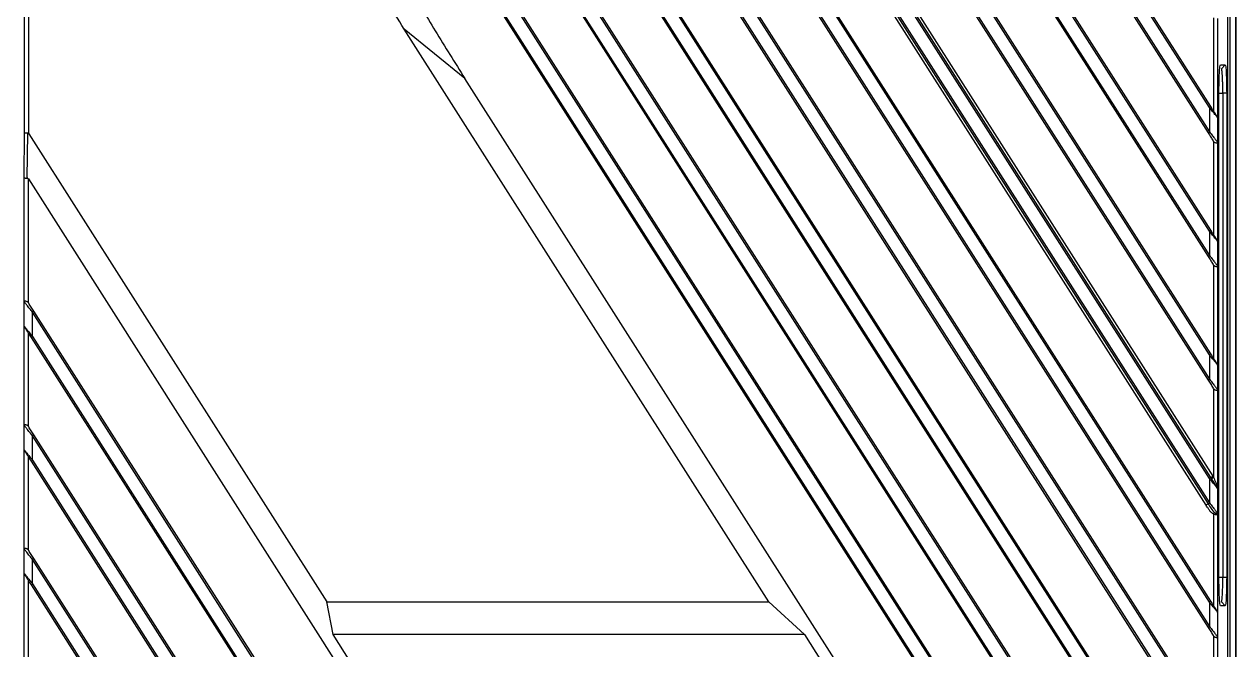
# Model space of a CAD drawing. Header units: millimetres. Extents: x 620 to 19791, y 2539 to 6969.
# Drawn here: x 17179.2 to 17327, y 5326 to 5402.2 of the extents above; entities that cross this region are included whole.
import ezdxf

# ---------------------------------------------------------------- set-up
doc = ezdxf.new("R2010")
doc.units = ezdxf.units.MM

# ---------------------------------------------------------------- blocks, each defined once
blk = doc.blocks.new('tugj')
at = {"color": 7, "linetype": 'Continuous', "lineweight": 25}
for p, q in [((12507.17, 5133.16), (12602.33, 4983.78)), ((12602.33, 4986.75), (12509.06, 5133.16)), ((12516.77, 5133.16), (12602.33, 4998.85)), ((12602.33, 5001.83), (12518.67, 5133.16)), ((12526.37, 5133.16), (12602.33, 5013.93)), ((12602.33, 5016.9), (12528.27, 5133.16)), ((12535.98, 5133.16), (12602.33, 5029)), ((12602.33, 5031.98), (12537.87, 5133.16)), ((12545.58, 5133.16), (12602.33, 5044.08)), ((12602.33, 5047.05), (12547.48, 5133.16)), ((12555.18, 5133.16), (12602.33, 5059.15)), ((12602.33, 5062.13), (12557.08, 5133.16)), ((12602.33, 4968.7), (12498.17, 5132.21)), ((12499.82, 5132.58), (12602.33, 4971.68)), ((12602.5, 4971.79), (12500.88, 5131.3)), ((12507.69, 5131.96), (12602.16, 4983.67)), ((12602.5, 4986.86), (12510.06, 5131.96)), ((12517.3, 5131.96), (12602.16, 4998.74)), ((12602.5, 5001.94), (12519.67, 5131.96)), ((12526.9, 5131.96), (12602.16, 5013.82)), ((12602.5, 5017.01), (12529.27, 5131.96)), ((12536.5, 5131.96), (12602.16, 5028.89)), ((12602.5, 5032.09), (12538.88, 5131.96)), ((12546.11, 5131.96), (12602.16, 5043.97)), ((12602.5, 5047.16), (12548.48, 5131.96)), ((12555.71, 5131.96), (12602.16, 5059.05)), ((12602.5, 5062.24), (12558.08, 5131.96)), ((12498.84, 5130.78), (12602.16, 4968.59)), ((12601.91, 5013.66), (12527.69, 5130.16)), ((12530.77, 5130.16), (12602.75, 5017.17)), ((12602.33, 4956.6), (12492.78, 5128.57)), ((12602.33, 4953.62), (12491.17, 5128.12)), ((12602.5, 4956.71), (12493.41, 5127.95)), ((12491.95, 5126.52), (12602.16, 4953.52)), ((12602.33, 4941.53), (12487.58, 5121.65)), ((12602.5, 4941.63), (12488.95, 5119.88)), ((12602.33, 4938.55), (12487.24, 5119.22)), ((12488.65, 5116.63), (12602.16, 4938.44)), ((12457.8, 5059.07), (12457.8, 5111.91)), ((12458.3, 5058.92), (12458.3, 5111.91)), ((12604.59, 4868.26), (12604.59, 5107.47)), ((12604.82, 5107.47), (12604.82, 4868.26)), ((12605.54, 5107.47), (12605.54, 4868.26)), ((12605.54, 4868.26), (12605.54, 5107.47)), ((12602.83, 5073.08), (12602.83, 5061.72)), ((12603.33, 5072.97), (12603.33, 5060.88)), ((12548.6, 5001.87), (12504.11, 5071.69)), ((12511.49, 5065.69), (12504.11, 5071.69)), ((12603.67, 5067.34), (12604.25, 5067.34)), ((12603.78, 5066.87), (12604.25, 5067.34)), ((12602.83, 4922.32), (12511.49, 5065.69)), ((12603.49, 5004.87), (12603.49, 5063.87)), ((12604.43, 5063.87), (12603.96, 5063.87)), ((12603.96, 5063.87), (12603.96, 5004.87)), ((12604.43, 5063.87), (12604.43, 5004.87)), ((12602.33, 5062.13), (12602.33, 5059.15)), ((12603.33, 5060.88), (12603.33, 5057.9)), ((12457.75, 5053.57), (12457.8, 5059.07)), ((12458.12, 5053.52), (12458.17, 5059.02)), ((12458.3, 5058.92), (12494.65, 5001.87)), ((12602.83, 5058), (12602.79, 5058.06)), ((12602.83, 5058), (12602.83, 5046.64)), ((12603.33, 5057.9), (12603.33, 5045.8)), ((12457.75, 5038.44), (12457.75, 5053.57)), ((12458.25, 5053.42), (12549.59, 4910.04)), ((12458.25, 5038.33), (12458.25, 5053.42)), ((12602.33, 5047.05), (12602.33, 5044.08)), ((12603.33, 5045.8), (12603.33, 5042.82)), ((12602.83, 5042.93), (12602.79, 5042.99)), ((12602.83, 5042.93), (12602.83, 5031.57)), ((12603.33, 5042.82), (12603.33, 5030.73)), ((12457.75, 5035.46), (12457.75, 5038.44)), ((12458.25, 5038.33), (12458.3, 5038.27)), ((12458.75, 5034.2), (12458.75, 5037.18)), ((12573.85, 4856.52), (12458.75, 5037.18)), ((12572.44, 4859.1), (12458.92, 5037.29)), ((12457.75, 5023.36), (12457.75, 5035.46)), ((12458.25, 5023.26), (12458.25, 5034.62)), ((12458.58, 5034.1), (12572.14, 4855.85)), ((12458.75, 5034.2), (12573.5, 4854.08)), ((12602.33, 5031.98), (12602.33, 5029)), ((12603.33, 5030.73), (12603.33, 5027.75)), ((12602.83, 5027.85), (12602.79, 5027.91)), ((12602.83, 5027.85), (12602.83, 5017.05)), ((12603.33, 5027.75), (12603.33, 5015.65)), ((12457.75, 5020.38), (12457.75, 5023.36)), ((12458.25, 5023.26), (12458.3, 5023.19)), ((12569.92, 4847.61), (12458.75, 5022.11)), ((12458.75, 5019.13), (12458.75, 5022.11)), ((12569.14, 4849.21), (12458.92, 5022.21)), ((12457.75, 5008.29), (12457.75, 5020.38)), ((12458.25, 5008.18), (12458.25, 5019.54)), ((12458.58, 5019.02), (12567.67, 4847.78)), ((12458.75, 5019.13), (12568.31, 4847.16)), ((12602.33, 5016.9), (12602.33, 5013.93)), ((12602.58, 5016.89), (12602.5, 5017.01)), ((12602.75, 5017.17), (12602.83, 5017.05)), ((12603.33, 5015.65), (12603.33, 5012.67)), ((12602.83, 5012.56), (12602.83, 5001.42)), ((12603.33, 5012.67), (12603.33, 5000.57)), ((12457.75, 5005.31), (12457.75, 5008.29)), ((12458.25, 5008.18), (12458.3, 5008.12)), ((12458.75, 5004.05), (12458.75, 5007.03)), ((12562.92, 4843.53), (12458.75, 5007.03)), ((12562.24, 4844.96), (12458.92, 5007.14)), ((12457.75, 4993.21), (12457.75, 5005.31)), ((12458.25, 4993.1), (12458.25, 5004.47)), ((12603.96, 5004.87), (12604.43, 5004.87)), ((12458.58, 5003.95), (12560.21, 4844.43)), ((12458.75, 5004.05), (12561.26, 4843.15)), ((12495.42, 4997.87), (12494.65, 5001.87)), ((12494.65, 5001.87), (12548.6, 5001.87)), ((12548.6, 5001.87), (12552.92, 4997.87)), ((12602.33, 5001.83), (12602.33, 4998.85)), ((12604.25, 5001.39), (12603.67, 5001.39)), ((12604.25, 5001.39), (12603.78, 5001.87)), ((12603.33, 5000.57), (12603.33, 4997.6)), ((12508.16, 4977.87), (12495.42, 4997.87)), ((12552.92, 4997.87), (12495.42, 4997.87)), ((12552.92, 4997.87), (12565.67, 4977.87)), ((12602.83, 4997.7), (12602.79, 4997.76)), ((12602.83, 4997.7), (12602.83, 4986.34)), ((12603.33, 4997.6), (12603.33, 4985.5))]:
    blk.add_line(p, q, dxfattribs=at)
at = {"color": 8, "linetype": 'Continuous', "lineweight": 25}
for p, q in [((12603.49, 5063.87), (12603.96, 5063.87)), ((12603.49, 5004.87), (12603.96, 5004.87))]:
    blk.add_line(p, q, dxfattribs=at)
at = {"color": 7, "linetype": 'Continuous', "lineweight": 25, "flags": 128}
for points in [[(12602.16, 5059.05), (12602.17, 5059.05), (12602.18, 5059.05), (12602.19, 5059.06), (12602.21, 5059.08), (12602.24, 5059.09), (12602.27, 5059.11), (12602.3, 5059.13), (12602.33, 5059.15)], [(12602.16, 5043.97), (12602.17, 5043.97), (12602.18, 5043.98), (12602.19, 5043.99), (12602.21, 5044), (12602.24, 5044.02), (12602.27, 5044.04), (12602.3, 5044.06), (12602.33, 5044.08)], [(12458.92, 5037.29), (12458.92, 5037.29), (12458.91, 5037.28), (12458.89, 5037.27), (12458.87, 5037.26), (12458.85, 5037.24), (12458.82, 5037.22), (12458.78, 5037.2), (12458.75, 5037.18)], [(12602.5, 5032.09), (12602.5, 5032.08), (12602.49, 5032.08), (12602.47, 5032.07), (12602.45, 5032.06), (12602.43, 5032.04), (12602.4, 5032.02), (12602.37, 5032), (12602.33, 5031.98)], [(12458.92, 5022.21), (12458.92, 5022.21), (12458.91, 5022.21), (12458.89, 5022.2), (12458.87, 5022.18), (12458.85, 5022.17), (12458.82, 5022.15), (12458.78, 5022.13), (12458.75, 5022.11)], [(12458.58, 5019.02), (12458.59, 5019.02), (12458.6, 5019.03), (12458.61, 5019.04), (12458.63, 5019.05), (12458.66, 5019.07), (12458.69, 5019.09), (12458.72, 5019.11), (12458.75, 5019.13)], [(12602.75, 5017.17), (12602.71, 5017.14), (12602.66, 5017.11), (12602.61, 5017.08), (12602.58, 5017.06), (12602.54, 5017.04), (12602.52, 5017.02), (12602.51, 5017.01), (12602.5, 5017.01)], [(12458.92, 5007.14), (12458.92, 5007.14), (12458.91, 5007.13), (12458.89, 5007.12), (12458.87, 5007.11), (12458.85, 5007.09), (12458.82, 5007.07), (12458.78, 5007.05), (12458.75, 5007.03)], [(12458.58, 5003.95), (12458.59, 5003.95), (12458.6, 5003.95), (12458.61, 5003.96), (12458.63, 5003.98), (12458.66, 5003.99), (12458.69, 5004.01), (12458.72, 5004.03), (12458.75, 5004.05)], [(12602.16, 4998.74), (12602.17, 4998.75), (12602.18, 4998.75), (12602.19, 4998.76), (12602.21, 4998.77), (12602.24, 4998.79), (12602.27, 4998.81), (12602.3, 4998.83), (12602.33, 4998.85)]]:
    blk.add_lwpolyline(points, dxfattribs=at)
at = {"color": 7, "linetype": 'Continuous', "lineweight": 25}
for points, knots in [([(12504.11, 5071.69), (12502.62, 5074.07), (12499.75, 5078.64), (12495.74, 5085.61), (12492.07, 5092.5), (12489.31, 5098.4), (12487.39, 5103.11), (12486.09, 5106.67), (12485.02, 5110.17), (12484.25, 5113.35), (12483.77, 5116.09), (12483.51, 5118.49), (12483.43, 5121.29), (12483.69, 5123.93), (12484.29, 5126.35), (12484.8, 5127.53), (12485.05, 5128.12)], [0, 0, 0, 0, 0.136796, 0.26403, 0.392617, 0.518444, 0.581994, 0.641239, 0.703307, 0.760788, 0.801048, 0.839503, 0.87864, 0.937501, 0.968675, 1, 1, 1, 1]), ([(12490.89, 5113.11), (12491.02, 5111.67), (12491.27, 5108.83), (12492.27, 5104.61), (12493.51, 5100.51), (12495, 5096.48), (12496.67, 5092.51), (12498.77, 5087.97), (12501.41, 5082.78), (12504.55, 5077.1), (12507.93, 5071.35), (12510.28, 5067.62), (12511.49, 5065.69)], [0, 0, 0, 0, 0.082893, 0.164199, 0.248341, 0.329369, 0.411417, 0.49587, 0.616703, 0.746397, 0.869316, 1, 1, 1, 1]), ([(12603.49, 5063.87), (12603.49, 5064.31), (12603.5, 5065.22), (12603.54, 5066.38), (12603.6, 5067.18), (12603.65, 5067.29), (12603.67, 5067.34)], [0, 0, 0, 0, 0.246594, 0.499973, 0.753386, 1, 1, 1, 1]), ([(12603.96, 5063.87), (12603.96, 5064.07), (12603.96, 5064.47), (12603.95, 5065.05), (12603.93, 5065.59), (12603.9, 5066.18), (12603.87, 5066.52), (12603.84, 5066.7), (12603.81, 5066.82), (12603.79, 5066.85), (12603.78, 5066.87)], [0, 0, 0, 0, 0.13099, 0.254123, 0.382192, 0.521229, 0.74853, 0.776108, 0.827291, 1, 1, 1, 1]), ([(12604.25, 5067.34), (12604.27, 5067.29), (12604.32, 5067.18), (12604.38, 5066.38), (12604.42, 5065.22), (12604.43, 5064.31), (12604.43, 5063.87)], [0, 0, 0, 0, 0.246579, 0.499961, 0.753347, 1, 1, 1, 1]), ([(12602.5, 5062.24), (12602.5, 5062.24), (12602.49, 5062.23), (12602.46, 5062.21), (12602.4, 5062.17), (12602.36, 5062.14), (12602.33, 5062.13)], [0, 0, 0, 0, 0.250002, 0.50001, 0.750016, 1, 1, 1, 1]), ([(12603.33, 5060.88), (12603.33, 5060.88), (12603.31, 5060.9), (12603.24, 5061), (12603.12, 5061.14), (12602.95, 5061.36), (12602.69, 5061.68), (12602.46, 5061.97), (12602.33, 5062.13)], [0, 0, 0, 0, 0.098061, 0.217258, 0.34294, 0.45913, 0.70437, 1, 1, 1, 1]), ([(12603.26, 5061.06), (12603.24, 5061.09), (12603.19, 5061.15), (12603.08, 5061.33), (12602.85, 5061.69), (12602.64, 5062.02), (12602.5, 5062.24)], [0, 0, 0, 0, 0.115372, 0.245987, 0.4961, 1, 1, 1, 1]), ([(12603.26, 5061.06), (12603.28, 5061.02), (12603.32, 5060.96), (12603.33, 5060.9), (12603.33, 5060.88)], [0, 0, 0, 0, 0.54153, 1, 1, 1, 1]), ([(12457.8, 5059.07), (12457.81, 5059.06), (12457.83, 5059.05), (12457.93, 5059.04), (12458.05, 5059.03), (12458.13, 5059.03), (12458.17, 5059.02)], [0, 0, 0, 0, 0.305428, 0.573966, 0.80551, 1, 1, 1, 1]), ([(12458.3, 5058.92), (12458.29, 5058.94), (12458.26, 5058.98), (12458.21, 5059.02), (12458.18, 5059.02), (12458.17, 5059.02)], [0, 0, 0, 0, 0.515635, 0.764087, 1, 1, 1, 1]), ([(12602.16, 5059.05), (12602.27, 5058.87), (12602.49, 5058.53), (12602.69, 5058.22), (12602.79, 5058.06)], [0, 0, 0, 0, 0.502861, 1, 1, 1, 1]), ([(12602.33, 5059.15), (12602.46, 5058.99), (12602.69, 5058.7), (12602.96, 5058.37), (12603.13, 5058.15), (12603.25, 5058.01), (12603.31, 5057.93), (12603.33, 5057.89), (12603.33, 5057.9), (12603.33, 5057.9)], [0, 0, 0, 0, 0.30207, 0.55067, 0.665671, 0.787576, 0.91898, 0.964421, 1, 1, 1, 1]), ([(12602.83, 5058), (12602.86, 5057.98), (12602.91, 5057.92), (12603, 5057.87), (12603.09, 5057.83), (12603.18, 5057.82), (12603.24, 5057.81), (12603.29, 5057.83), (12603.32, 5057.86), (12603.33, 5057.88), (12603.33, 5057.9)], [0, 0, 0, 0, 0.134895, 0.261911, 0.394646, 0.528442, 0.642516, 0.748171, 0.855387, 1, 1, 1, 1]), ([(12457.75, 5053.57), (12457.76, 5053.57), (12457.77, 5053.55), (12457.85, 5053.54), (12457.97, 5053.53), (12458.07, 5053.53), (12458.12, 5053.52)], [0, 0, 0, 0, 0.244952, 0.484122, 0.750682, 1, 1, 1, 1]), ([(12458.25, 5053.42), (12458.23, 5053.44), (12458.21, 5053.48), (12458.16, 5053.52), (12458.13, 5053.52), (12458.12, 5053.52)], [0, 0, 0, 0, 0.515842, 0.765288, 1, 1, 1, 1]), ([(12602.5, 5047.16), (12602.5, 5047.16), (12602.49, 5047.16), (12602.46, 5047.13), (12602.4, 5047.1), (12602.36, 5047.07), (12602.33, 5047.05)], [0, 0, 0, 0, 0.250001, 0.500005, 0.750011, 1, 1, 1, 1]), ([(12603.33, 5045.8), (12603.33, 5045.81), (12603.31, 5045.82), (12603.24, 5045.93), (12603.12, 5046.06), (12602.95, 5046.28), (12602.69, 5046.61), (12602.46, 5046.9), (12602.33, 5047.05)], [0, 0, 0, 0, 0.098061, 0.217258, 0.34294, 0.45913, 0.704371, 1, 1, 1, 1]), ([(12603.26, 5045.98), (12603.24, 5046.01), (12603.19, 5046.08), (12603.08, 5046.26), (12602.85, 5046.61), (12602.64, 5046.94), (12602.5, 5047.16)], [0, 0, 0, 0, 0.115375, 0.245989, 0.496102, 1, 1, 1, 1]), ([(12603.26, 5045.98), (12603.28, 5045.95), (12603.32, 5045.88), (12603.33, 5045.83), (12603.33, 5045.8)], [0, 0, 0, 0, 0.541519, 1, 1, 1, 1]), ([(12602.16, 5043.97), (12602.27, 5043.8), (12602.49, 5043.45), (12602.69, 5043.14), (12602.79, 5042.99)], [0, 0, 0, 0, 0.50286, 1, 1, 1, 1]), ([(12602.33, 5044.08), (12602.46, 5043.92), (12602.69, 5043.62), (12602.96, 5043.29), (12603.13, 5043.07), (12603.25, 5042.93), (12603.31, 5042.85), (12603.33, 5042.82), (12603.33, 5042.82), (12603.33, 5042.82)], [0, 0, 0, 0, 0.302069, 0.55067, 0.66567, 0.787576, 0.918981, 0.964419, 1, 1, 1, 1]), ([(12602.83, 5042.93), (12602.86, 5042.9), (12602.91, 5042.85), (12603, 5042.79), (12603.09, 5042.76), (12603.18, 5042.74), (12603.24, 5042.74), (12603.29, 5042.75), (12603.32, 5042.78), (12603.33, 5042.81), (12603.33, 5042.82)], [0, 0, 0, 0, 0.1348976, 0.2619106, 0.394645, 0.5284431, 0.6425228, 0.7481702, 0.8553757, 1, 1, 1, 1]), ([(12458.25, 5038.33), (12458.23, 5038.36), (12458.18, 5038.41), (12458.09, 5038.46), (12458, 5038.5), (12457.91, 5038.52), (12457.85, 5038.52), (12457.78, 5038.5), (12457.76, 5038.46), (12457.75, 5038.44)], [0, 0, 0, 0, 0.134064, 0.262042, 0.388292, 0.526967, 0.642029, 0.751286, 1, 1, 1, 1]), ([(12458.75, 5037.18), (12458.64, 5037.32), (12458.4, 5037.62), (12458.12, 5037.95), (12457.96, 5038.2), (12457.86, 5038.31), (12457.78, 5038.39), (12457.76, 5038.42), (12457.75, 5038.44)], [0, 0, 0, 0, 0.2572603, 0.5680919, 0.677195, 0.7708632, 0.8808675, 1, 1, 1, 1]), ([(12458.92, 5037.29), (12458.81, 5037.46), (12458.59, 5037.81), (12458.39, 5038.12), (12458.3, 5038.27)], [0, 0, 0, 0, 0.502858, 1, 1, 1, 1]), ([(12457.75, 5035.46), (12457.76, 5035.45), (12457.77, 5035.44), (12457.84, 5035.35), (12457.94, 5035.22), (12458.12, 5034.99), (12458.4, 5034.65), (12458.63, 5034.36), (12458.75, 5034.2)], [0, 0, 0, 0, 0.09337, 0.196879, 0.314766, 0.449933, 0.705778, 1, 1, 1, 1]), ([(12457.83, 5035.28), (12457.81, 5035.31), (12457.77, 5035.38), (12457.76, 5035.43), (12457.75, 5035.46)], [0, 0, 0, 0, 0.585158, 1, 1, 1, 1]), ([(12457.83, 5035.28), (12457.85, 5035.25), (12457.89, 5035.18), (12458.01, 5035), (12458.23, 5034.65), (12458.44, 5034.32), (12458.58, 5034.1)], [0, 0, 0, 0, 0.115365, 0.245984, 0.496102, 1, 1, 1, 1]), ([(12458.58, 5034.1), (12458.59, 5034.1), (12458.59, 5034.1), (12458.63, 5034.13), (12458.69, 5034.16), (12458.73, 5034.19), (12458.75, 5034.2)], [0, 0, 0, 0, 0.2499888, 0.4999848, 0.7499992, 1, 1, 1, 1]), ([(12603.33, 5030.73), (12603.33, 5030.73), (12603.31, 5030.75), (12603.24, 5030.85), (12603.12, 5030.99), (12602.95, 5031.21), (12602.69, 5031.53), (12602.46, 5031.82), (12602.33, 5031.98)], [0, 0, 0, 0, 0.098061, 0.217259, 0.342941, 0.45913, 0.704371, 1, 1, 1, 1]), ([(12603.26, 5030.9), (12603.24, 5030.94), (12603.19, 5031), (12603.08, 5031.18), (12602.85, 5031.54), (12602.64, 5031.87), (12602.5, 5032.09)], [0, 0, 0, 0, 0.115375, 0.245988, 0.496102, 1, 1, 1, 1]), ([(12603.26, 5030.9), (12603.28, 5030.87), (12603.32, 5030.81), (12603.33, 5030.75), (12603.33, 5030.73)], [0, 0, 0, 0, 0.541517, 1, 1, 1, 1]), ([(12602.33, 5029), (12602.31, 5028.99), (12602.27, 5028.96), (12602.21, 5028.92), (12602.17, 5028.9), (12602.17, 5028.9), (12602.16, 5028.89)], [0, 0, 0, 0, 0.250003, 0.500004, 0.750006, 1, 1, 1, 1]), ([(12602.16, 5028.89), (12602.27, 5028.72), (12602.49, 5028.38), (12602.69, 5028.07), (12602.79, 5027.91)], [0, 0, 0, 0, 0.502862, 1, 1, 1, 1]), ([(12602.33, 5029), (12602.46, 5028.84), (12602.69, 5028.55), (12602.96, 5028.22), (12603.13, 5027.99), (12603.25, 5027.86), (12603.31, 5027.78), (12603.33, 5027.74), (12603.33, 5027.74), (12603.33, 5027.75)], [0, 0, 0, 0, 0.302073, 0.550669, 0.665668, 0.78758, 0.918986, 0.964427, 1, 1, 1, 1]), ([(12602.83, 5027.85), (12602.86, 5027.83), (12602.91, 5027.77), (12603, 5027.72), (12603.09, 5027.68), (12603.18, 5027.67), (12603.24, 5027.66), (12603.29, 5027.67), (12603.32, 5027.71), (12603.33, 5027.73), (12603.33, 5027.75)], [0, 0, 0, 0, 0.134897, 0.261913, 0.394645, 0.528436, 0.642506, 0.748158, 0.855374, 1, 1, 1, 1]), ([(12458.25, 5023.26), (12458.23, 5023.28), (12458.18, 5023.33), (12458.09, 5023.39), (12458, 5023.42), (12457.91, 5023.44), (12457.85, 5023.45), (12457.78, 5023.43), (12457.76, 5023.39), (12457.75, 5023.36)], [0, 0, 0, 0, 0.134133, 0.262205, 0.388536, 0.527307, 0.642567, 0.751833, 1, 1, 1, 1]), ([(12458.75, 5022.11), (12458.64, 5022.24), (12458.4, 5022.54), (12458.12, 5022.88), (12457.96, 5023.12), (12457.86, 5023.23), (12457.78, 5023.31), (12457.76, 5023.34), (12457.75, 5023.36)], [0, 0, 0, 0, 0.257385, 0.568191, 0.677429, 0.771192, 0.881044, 1, 1, 1, 1]), ([(12458.92, 5022.21), (12458.81, 5022.39), (12458.59, 5022.73), (12458.39, 5023.04), (12458.3, 5023.19)], [0, 0, 0, 0, 0.502861, 1, 1, 1, 1]), ([(12457.75, 5020.38), (12457.76, 5020.38), (12457.77, 5020.36), (12457.84, 5020.27), (12457.94, 5020.14), (12458.12, 5019.92), (12458.4, 5019.58), (12458.63, 5019.28), (12458.75, 5019.13)], [0, 0, 0, 0, 0.093369, 0.196878, 0.314764, 0.449932, 0.705777, 1, 1, 1, 1]), ([(12457.83, 5020.2), (12457.81, 5020.24), (12457.77, 5020.3), (12457.76, 5020.36), (12457.75, 5020.38)], [0, 0, 0, 0, 0.585177, 1, 1, 1, 1]), ([(12457.83, 5020.2), (12457.85, 5020.17), (12457.89, 5020.11), (12458.01, 5019.93), (12458.23, 5019.57), (12458.44, 5019.24), (12458.58, 5019.02)], [0, 0, 0, 0, 0.115365, 0.245985, 0.496102, 1, 1, 1, 1]), ([(12602.5, 5017.01), (12602.5, 5017.01), (12602.5, 5017.01), (12602.48, 5016.99), (12602.45, 5016.98), (12602.43, 5016.96), (12602.39, 5016.94), (12602.35, 5016.92), (12602.33, 5016.9)], [0, 0, 0, 0, 0.239461, 0.368364, 0.500003, 0.631647, 0.760539, 1, 1, 1, 1]), ([(12603.33, 5015.65), (12603.33, 5015.66), (12603.31, 5015.67), (12603.21, 5015.81), (12603, 5016.07), (12602.69, 5016.46), (12602.46, 5016.75), (12602.33, 5016.9)], [0, 0, 0, 0, 0.098038, 0.217313, 0.458137, 0.703937, 1, 1, 1, 1]), ([(12602.58, 5016.89), (12602.58, 5016.89), (12602.59, 5016.89), (12602.62, 5016.91), (12602.65, 5016.93), (12602.69, 5016.96), (12602.75, 5017), (12602.8, 5017.03), (12602.83, 5017.05)], [0, 0, 0, 0, 0.2392654, 0.3680402, 0.4995773, 0.6311786, 0.7601323, 1, 1, 1, 1]), ([(12603.33, 5015.65), (12603.33, 5015.65), (12603.33, 5015.66), (12603.33, 5015.67), (12603.32, 5015.7), (12603.3, 5015.74), (12603.28, 5015.78), (12603.24, 5015.84), (12603.16, 5015.97), (12602.95, 5016.31), (12602.74, 5016.64), (12602.58, 5016.89)], [0, 0, 0, 0, 0.002482, 0.01983, 0.066046, 0.136289, 0.161792, 0.206901, 0.346068, 0.493468, 1, 1, 1, 1]), ([(12602.59, 5016.91), (12602.6, 5016.88), (12602.62, 5016.84), (12602.64, 5016.79), (12602.66, 5016.77)], [0, 0, 0, 0, 0.50234, 1, 1, 1, 1]), ([(12602.83, 5017.05), (12602.92, 5016.83), (12603.06, 5016.47), (12603.26, 5015.99), (12603.31, 5015.76), (12603.33, 5015.65)], [0, 0, 0, 0, 0.444641, 0.722588, 1, 1, 1, 1]), ([(12602.16, 5013.82), (12602.16, 5013.82), (12602.15, 5013.81), (12602.09, 5013.77), (12602.01, 5013.72), (12601.94, 5013.68), (12601.91, 5013.66)], [0, 0, 0, 0, 0.25, 0.499997, 0.749995, 1, 1, 1, 1]), ([(12602.83, 5012.56), (12602.75, 5012.61), (12602.58, 5012.71), (12602.37, 5012.97), (12602.2, 5013.21), (12602.05, 5013.45), (12601.96, 5013.58), (12601.91, 5013.66)], [0, 0, 0, 0, 0.187217, 0.413052, 0.681515, 0.800239, 1, 1, 1, 1]), ([(12602.33, 5013.93), (12602.31, 5013.91), (12602.27, 5013.88), (12602.21, 5013.85), (12602.17, 5013.82), (12602.17, 5013.82), (12602.16, 5013.82)], [0, 0, 0, 0, 0.250004, 0.5000048, 0.750004, 1, 1, 1, 1]), ([(12602.16, 5013.82), (12602.29, 5013.62), (12602.47, 5013.34), (12602.71, 5012.98), (12602.85, 5012.84), (12602.92, 5012.78)], [0, 0, 0, 0, 0.531851, 0.782475, 1, 1, 1, 1]), ([(12602.33, 5013.93), (12602.46, 5013.76), (12602.69, 5013.47), (12602.96, 5013.14), (12603.13, 5012.92), (12603.25, 5012.78), (12603.31, 5012.7), (12603.33, 5012.67), (12603.33, 5012.67), (12603.33, 5012.67)], [0, 0, 0, 0, 0.302582, 0.55013, 0.665272, 0.788253, 0.920163, 0.965264, 1, 1, 1, 1]), ([(12602.83, 5012.56), (12602.84, 5012.58), (12602.86, 5012.62), (12602.88, 5012.68), (12602.9, 5012.74), (12602.91, 5012.77), (12602.92, 5012.78)], [0, 0, 0, 0, 0.246957, 0.499993, 0.753029, 1, 1, 1, 1]), ([(12603.33, 5012.67), (12603.33, 5012.67), (12603.33, 5012.66), (12603.33, 5012.63), (12603.32, 5012.6), (12603.3, 5012.56), (12603.27, 5012.52), (12603.19, 5012.48), (12603.08, 5012.48), (12602.95, 5012.5), (12602.87, 5012.54), (12602.83, 5012.56)], [0, 0, 0, 0, 0.024023, 0.031516, 0.143816, 0.199565, 0.334942, 0.510179, 0.673675, 0.833938, 1, 1, 1, 1]), ([(12602.92, 5012.78), (12602.95, 5012.76), (12603.03, 5012.71), (12603.14, 5012.67), (12603.22, 5012.64), (12603.28, 5012.64), (12603.32, 5012.64), (12603.33, 5012.65), (12603.33, 5012.67), (12603.33, 5012.67), (12603.33, 5012.67), (12603.33, 5012.67)], [0, 0, 0, 0, 0.157267, 0.36693, 0.538764, 0.649627, 0.848046, 0.956078, 0.985715, 0.994716, 1, 1, 1, 1]), ([(12458.25, 5008.18), (12458.23, 5008.21), (12458.18, 5008.26), (12458.09, 5008.31), (12458, 5008.35), (12457.91, 5008.37), (12457.85, 5008.37), (12457.78, 5008.35), (12457.76, 5008.31), (12457.75, 5008.29)], [0, 0, 0, 0, 0.134131, 0.262204, 0.388534, 0.527306, 0.642566, 0.751832, 1, 1, 1, 1]), ([(12458.75, 5007.03), (12458.64, 5007.17), (12458.4, 5007.47), (12458.12, 5007.8), (12457.96, 5008.05), (12457.86, 5008.16), (12457.78, 5008.24), (12457.76, 5008.27), (12457.75, 5008.29)], [0, 0, 0, 0, 0.257385, 0.56819, 0.67743, 0.771192, 0.881045, 1, 1, 1, 1]), ([(12458.92, 5007.14), (12458.81, 5007.31), (12458.59, 5007.66), (12458.39, 5007.97), (12458.3, 5008.12)], [0, 0, 0, 0, 0.502858, 1, 1, 1, 1]), ([(12457.75, 5005.31), (12457.76, 5005.3), (12457.77, 5005.29), (12457.84, 5005.2), (12457.94, 5005.07), (12458.12, 5004.84), (12458.4, 5004.5), (12458.63, 5004.21), (12458.75, 5004.05)], [0, 0, 0, 0, 0.093369, 0.196878, 0.314764, 0.449931, 0.705777, 1, 1, 1, 1]), ([(12457.83, 5005.13), (12457.81, 5005.16), (12457.77, 5005.22), (12457.76, 5005.28), (12457.75, 5005.31)], [0, 0, 0, 0, 0.585173, 1, 1, 1, 1]), ([(12457.83, 5005.13), (12457.85, 5005.1), (12457.89, 5005.03), (12458.01, 5004.85), (12458.23, 5004.5), (12458.44, 5004.17), (12458.58, 5003.95)], [0, 0, 0, 0, 0.115365, 0.245985, 0.496102, 1, 1, 1, 1]), ([(12603.67, 5001.39), (12603.65, 5001.44), (12603.6, 5001.55), (12603.54, 5002.35), (12603.5, 5003.51), (12603.49, 5004.42), (12603.49, 5004.87)], [0, 0, 0, 0, 0.2465745, 0.499981, 0.7533772, 1, 1, 1, 1]), ([(12603.78, 5001.87), (12603.79, 5001.88), (12603.81, 5001.91), (12603.84, 5002.03), (12603.87, 5002.2), (12603.9, 5002.55), (12603.93, 5003.14), (12603.95, 5003.68), (12603.96, 5004.26), (12603.96, 5004.66), (12603.96, 5004.87)], [0, 0, 0, 0, 0.171089, 0.22156, 0.248497, 0.476583, 0.616497, 0.745393, 0.868684, 1, 1, 1, 1]), ([(12604.43, 5004.87), (12604.43, 5004.42), (12604.42, 5003.51), (12604.38, 5002.35), (12604.32, 5001.55), (12604.27, 5001.44), (12604.25, 5001.39)], [0, 0, 0, 0, 0.246596, 0.499948, 0.753316, 1, 1, 1, 1]), ([(12602.5, 5001.94), (12602.5, 5001.93), (12602.49, 5001.93), (12602.46, 5001.91), (12602.4, 5001.87), (12602.36, 5001.84), (12602.33, 5001.83)], [0, 0, 0, 0, 0.25, 0.500004, 0.750013, 1, 1, 1, 1]), ([(12603.33, 5000.57), (12603.33, 5000.58), (12603.31, 5000.6), (12603.24, 5000.7), (12603.12, 5000.84), (12602.95, 5001.05), (12602.69, 5001.38), (12602.46, 5001.67), (12602.33, 5001.83)], [0, 0, 0, 0, 0.097996, 0.217184, 0.342901, 0.459099, 0.704333, 1, 1, 1, 1]), ([(12603.26, 5000.75), (12603.24, 5000.79), (12603.19, 5000.85), (12603.08, 5001.03), (12602.85, 5001.38), (12602.64, 5001.72), (12602.5, 5001.94)], [0, 0, 0, 0, 0.115375, 0.245989, 0.496102, 1, 1, 1, 1]), ([(12603.26, 5000.75), (12603.28, 5000.72), (12603.32, 5000.66), (12603.33, 5000.6), (12603.33, 5000.57)], [0, 0, 0, 0, 0.541943, 1, 1, 1, 1]), ([(12602.16, 4998.74), (12602.27, 4998.57), (12602.49, 4998.23), (12602.69, 4997.92), (12602.79, 4997.76)], [0, 0, 0, 0, 0.502861, 1, 1, 1, 1]), ([(12602.33, 4998.85), (12602.46, 4998.69), (12602.69, 4998.39), (12602.96, 4998.07), (12603.13, 4997.84), (12603.25, 4997.71), (12603.31, 4997.63), (12603.33, 4997.59), (12603.33, 4997.59), (12603.33, 4997.6)], [0, 0, 0, 0, 0.302071, 0.550675, 0.665675, 0.787581, 0.918987, 0.964428, 1, 1, 1, 1]), ([(12602.83, 4997.7), (12602.86, 4997.68), (12602.91, 4997.62), (12603, 4997.57), (12603.09, 4997.53), (12603.18, 4997.51), (12603.24, 4997.51), (12603.29, 4997.52), (12603.32, 4997.55), (12603.33, 4997.58), (12603.33, 4997.6)], [0, 0, 0, 0, 0.134901, 0.261916, 0.394652, 0.528453, 0.642535, 0.748184, 0.855372, 1, 1, 1, 1])]:
    blk.add_open_spline(points, degree=3, knots=knots, dxfattribs=at)
blk = doc.blocks.new('*U204')
blk.add_blockref('tugj', (-12530.54, -4991.11))
blk = doc.blocks.new('*U205')
at = {"color": 0, "linetype": 'ByBlock', "lineweight": -2, "transparency": 16777216}
blk.add_blockref('*U204', (0, 1350), dxfattribs=at)

msp = doc.modelspace()

# ---------------------------------------------------------------- block references
msp.add_blockref('*U205', (17251.96016, 3971.06063))

doc.saveas('drawing.dxf')
